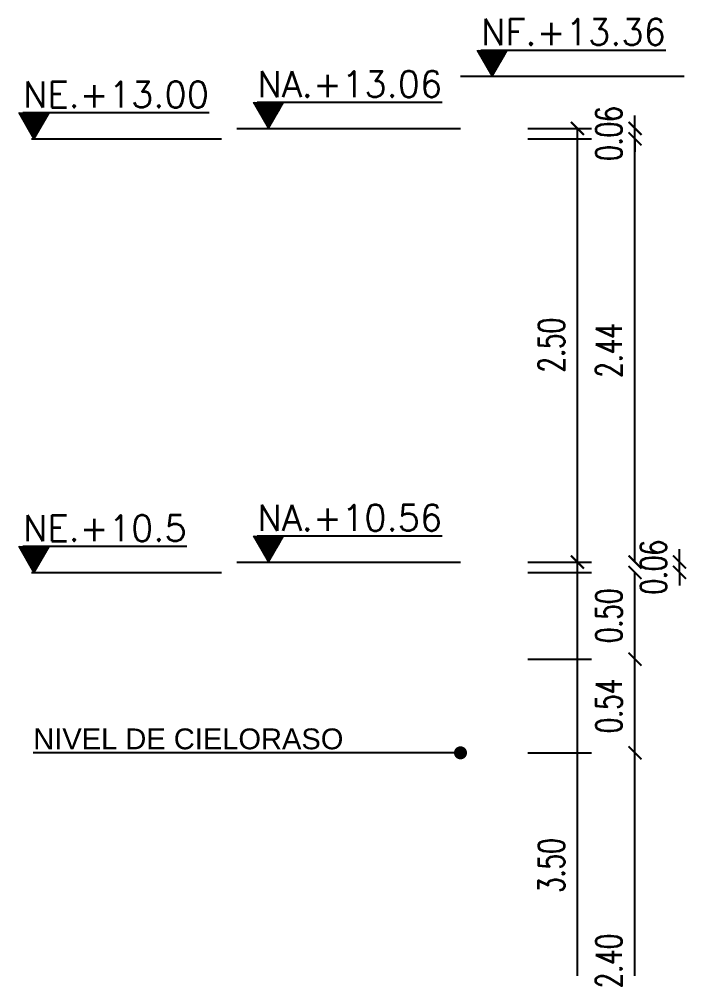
# Model space of a CAD drawing. Header units: millimetres. Extents: x 2056 to 4470, y 1400 to 3101.
# Drawn here: x 2112.52 to 2116.38, y 1415.55 to 1421.02 of the extents above; entities that cross this region are included whole.
import ezdxf

# ---------------------------------------------------------------- set-up
doc = ezdxf.new("R2010")
doc.units = ezdxf.units.MM
doc.linetypes.add('HIDDEN', pattern=[9.525, 6.35, -3.175])
for name, color, linetype in [('A-252', 252, 'Continuous'), ('A-ANNO', 40, 'Continuous'), ('A-PROY', 15, 'HIDDEN')]:
    doc.layers.add(name, color=color, linetype=linetype)
doc.styles.add('COTAS', font='romans.shx', dxfattribs={"width": 0.7})
doc.styles.add('NUEVO', font='SIMPLEX')
doc.styles.add('ROMAN', font='arial.ttf')
doc.dimstyles.new('DIM75', dxfattribs={"dimtxt": 0.15, "dimasz": 0.075, "dimexe": 0, "dimexo": 0, "dimgap": 0.075, "dimtad": 1, "dimzin": 1, "dimdsep": 46, "dimtxsty": 'COTAS', "dimblk": 'ARCHTICK', "dimcen": 0, "dimse1": 1, "dimse2": 1, "dimclrd": 8, "dimclre": 8, "dimclrt": 54, "dimaunit": 1, "dimazin": 0, "dimtfac": 1, "dimtix": 1, "dimtmove": 1, "dimatfit": 3, "dimldrblk": 'DOT', "dimfxl": 1, "dimtvp": 1.75, "dimtolj": 1, "dimtzin": 4, "dimarcsym": 0})

# ---------------------------------------------------------------- blocks, each defined once
blk = doc.blocks.new('NE-2')
for p, q in [((-0.000829, 0.0015), (-0.000829, 0.001435)), ((-0.000791, 0.0015), (-0.000791, 0.00137)), ((-0.000754, 0.0015), (-0.000754, 0.001305)), ((-0.000716, 0.0015), (-0.000716, 0.00124)), ((-0.000679, 0.0015), (-0.000679, 0.001175)), ((-0.000641, 0.0015), (-0.000641, 0.00111)), ((-0.000604, 0.0015), (-0.000604, 0.001045)), ((-0.000566, 0.0015), (-0.000566, 0.00098)), ((-0.000529, 0.0015), (-0.000529, 0.000915)), ((-0.000491, 0.0015), (-0.000491, 0.00085)), ((-0.000454, 0.0015), (-0.000454, 0.000786)), ((-0.000416, 0.0015), (-0.000416, 0.000721)), ((-0.000379, 0.0015), (-0.000379, 0.000656)), ((-0.000341, 0.0015), (-0.000341, 0.000591)), ((-0.000304, 0.0015), (-0.000304, 0.000526)), ((-0.000266, 0.0015), (-0.000266, 0.000461)), ((-0.000229, 0.0015), (-0.000229, 0.000396)), ((-0.000191, 0.0015), (-0.000191, 0.000331)), ((-0.000154, 0.0015), (-0.000154, 0.000266)), ((-0.000116, 0.0015), (-0.000116, 0.000201)), ((-0.000079, 0.0015), (-0.000079, 0.000136)), ((-0.000041, 0.0015), (-0.000041, 0.000071)), ((-0.000004, 0.0015), (-0.000004, 0.000006)), ((0.000034, 0.0015), (0.000034, 0.000059)), ((0.000071, 0.0015), (0.000071, 0.000124)), ((0.000109, 0.0015), (0.000109, 0.000189)), ((0.000146, 0.0015), (0.000146, 0.000254)), ((0.000184, 0.0015), (0.000184, 0.000319)), ((0.000221, 0.0015), (0.000221, 0.000384)), ((0.000259, 0.0015), (0.000259, 0.000449)), ((0.000296, 0.0015), (0.000296, 0.000514)), ((0.000334, 0.0015), (0.000334, 0.000578)), ((0.000371, 0.0015), (0.000371, 0.000643)), ((0.000409, 0.0015), (0.000409, 0.000708)), ((0.000446, 0.0015), (0.000446, 0.000773)), ((0.000484, 0.0015), (0.000484, 0.000838)), ((0.000521, 0.0015), (0.000521, 0.000903)), ((0.000559, 0.0015), (0.000559, 0.000968)), ((0.000596, 0.0015), (0.000596, 0.001033)), ((0.000634, 0.0015), (0.000634, 0.001098)), ((0.000671, 0.0015), (0.000671, 0.001163)), ((0.000709, 0.0015), (0.000709, 0.001228)), ((0.000746, 0.0015), (0.000746, 0.001293)), ((0.000784, 0.0015), (0.000784, 0.001358)), ((0.000821, 0.0015), (0.000821, 0.001423)), ((0.000859, 0.0015), (0.000859, 0.001488))]:
    blk.add_line(p, q)
blk.add_lwpolyline([(-0.000866, 0.0015), (0, 0), (0.000866, 0.0015)])
at = {"style": 'NUEVO', "flags": 4}
blk.add_attdef('NE.', (-0.000641, 0.0018), '', height=0.0015, dxfattribs=at)
blk = doc.blocks.new('_ArchTick')
at = {"color": 0, "linetype": 'ByBlock', "const_width": 0.15}
blk.add_lwpolyline([(-0.5, -0.5), (0.5, 0.5)], dxfattribs=at)
blk = doc.blocks.new('_Dot')
at = {"color": 0, "linetype": 'ByBlock', "lineweight": -2}
blk.add_line((-0.5, 0), (-1, 0), dxfattribs=at)
at = {"color": 0, "linetype": 'ByBlock', "const_width": 0.5}
blk.add_lwpolyline([(-0.25, 0, 1), (0.25, 0, 1)], format="xyb", close=True, dxfattribs=at)
blk = doc.blocks.new('*D210')
at = {"color": 8, "lineweight": -2, "transparency": 16777216}
blk.add_line((2.3848, 7.06), (2.3848, 9.46), dxfattribs=at)
at = {"color": 8, "lineweight": -2, "transparency": 16777216, "xscale": 0.075, "yscale": 0.075, "zscale": 0.075}
for p, rotation in [((2.3848, 9.46), 90), ((2.3848, 7.06), 270)]:
    blk.add_blockref('_ArchTick', p, dxfattribs=dict(at, rotation=rotation))
at = {"color": 54, "transparency": 16777216, "insert": (2.2348, 8.26), "char_height": 0.15, "attachment_point": 5, "rotation": 90, "style": 'COTAS'}
blk.add_mtext('\\A1;2.40', dxfattribs=at)
blk = doc.blocks.new('*D211')
at = {"color": 8, "lineweight": -2, "transparency": 16777216}
blk.add_line((2.3848, 9.46), (2.3848, 10), dxfattribs=at)
at = {"color": 8, "lineweight": -2, "transparency": 16777216, "xscale": 0.075, "yscale": 0.075, "zscale": 0.075}
for p, rotation in [((2.3848, 10), 90), ((2.3848, 9.46), 270)]:
    blk.add_blockref('_ArchTick', p, dxfattribs=dict(at, rotation=rotation))
at = {"color": 54, "transparency": 16777216, "insert": (2.2348, 9.73), "char_height": 0.15, "attachment_point": 5, "rotation": 90, "style": 'COTAS'}
blk.add_mtext('\\A1;0.54', dxfattribs=at)
blk = doc.blocks.new('*D212')
at = {"color": 8, "lineweight": -2, "transparency": 16777216}
blk.add_line((2.3848, 10), (2.3848, 10.5), dxfattribs=at)
at = {"color": 8, "lineweight": -2, "transparency": 16777216, "xscale": 0.075, "yscale": 0.075, "zscale": 0.075}
for p, rotation in [((2.3848, 10.5), 90), ((2.3848, 10), 270)]:
    blk.add_blockref('_ArchTick', p, dxfattribs=dict(at, rotation=rotation))
at = {"color": 54, "transparency": 16777216, "insert": (2.2348, 10.25), "char_height": 0.15, "attachment_point": 5, "rotation": 90, "style": 'COTAS'}
blk.add_mtext('\\A1;0.50', dxfattribs=at)
blk = doc.blocks.new('*D204')
at = {"color": 8, "lineweight": -2, "transparency": 16777216}
for p, q in [((2.6418, 10.56), (2.6418, 10.635)), ((2.6418, 10.5), (2.6418, 10.56)), ((2.6418, 10.5), (2.6418, 10.425))]:
    blk.add_line(p, q, dxfattribs=at)
at = {"color": 8, "lineweight": -2, "transparency": 16777216, "xscale": 0.075, "yscale": 0.075, "zscale": 0.075}
for p, rotation in [((2.6418, 10.56), 270), ((2.6418, 10.5), 90)]:
    blk.add_blockref('_ArchTick', p, dxfattribs=dict(at, rotation=rotation))
at = {"color": 54, "transparency": 16777216, "insert": (2.4918, 10.53), "char_height": 0.15, "attachment_point": 5, "rotation": 90, "style": 'COTAS'}
blk.add_mtext('\\A1;0.06', dxfattribs=at)
blk = doc.blocks.new('*D213')
at = {"color": 8, "lineweight": -2, "transparency": 16777216}
blk.add_line((2.3848, 10.56), (2.3848, 13), dxfattribs=at)
at = {"color": 8, "lineweight": -2, "transparency": 16777216, "xscale": 0.075, "yscale": 0.075, "zscale": 0.075}
for p, rotation in [((2.3848, 13), 90), ((2.3848, 10.56), 270)]:
    blk.add_blockref('_ArchTick', p, dxfattribs=dict(at, rotation=rotation))
at = {"color": 54, "transparency": 16777216, "insert": (2.2348, 11.78), "char_height": 0.15, "attachment_point": 5, "rotation": 90, "style": 'COTAS'}
blk.add_mtext('\\A1;2.44', dxfattribs=at)
blk = doc.blocks.new('*D214')
at = {"color": 8, "lineweight": -2, "transparency": 16777216}
for p, q in [((2.3848, 13.06), (2.3848, 13.135)), ((2.3848, 13), (2.3848, 13.06)), ((2.3848, 13), (2.3848, 12.925))]:
    blk.add_line(p, q, dxfattribs=at)
at = {"color": 8, "lineweight": -2, "transparency": 16777216, "xscale": 0.075, "yscale": 0.075, "zscale": 0.075}
for p, rotation in [((2.3848, 13.06), 270), ((2.3848, 13), 90)]:
    blk.add_blockref('_ArchTick', p, dxfattribs=dict(at, rotation=rotation))
at = {"color": 54, "transparency": 16777216, "insert": (2.2348, 13.03), "char_height": 0.15, "attachment_point": 5, "rotation": 90, "style": 'COTAS'}
blk.add_mtext('\\A1;0.06', dxfattribs=at)
blk = doc.blocks.new('*D205')
at = {"color": 8, "lineweight": -2, "transparency": 16777216}
blk.add_line((2.0524, 7.06), (2.0524, 10.56), dxfattribs=at)
at = {"color": 8, "lineweight": -2, "transparency": 16777216, "xscale": 0.075, "yscale": 0.075, "zscale": 0.075}
for p, rotation in [((2.0524, 10.56), 90), ((2.0524, 7.06), 270)]:
    blk.add_blockref('_ArchTick', p, dxfattribs=dict(at, rotation=rotation))
at = {"color": 54, "transparency": 16777216, "insert": (1.9024, 8.81), "char_height": 0.15, "attachment_point": 5, "rotation": 90, "style": 'COTAS'}
blk.add_mtext('\\A1;3.50', dxfattribs=at)
blk = doc.blocks.new('*D217')
at = {"color": 8, "lineweight": -2, "transparency": 16777216}
blk.add_line((2.0524, 10.56), (2.0524, 13.06), dxfattribs=at)
at = {"color": 8, "lineweight": -2, "transparency": 16777216, "xscale": 0.075, "yscale": 0.075, "zscale": 0.075}
for p, rotation in [((2.0524, 13.06), 90), ((2.0524, 10.56), 270)]:
    blk.add_blockref('_ArchTick', p, dxfattribs=dict(at, rotation=rotation))
at = {"color": 54, "transparency": 16777216, "insert": (1.9024, 11.81), "char_height": 0.15, "attachment_point": 5, "rotation": 90, "style": 'COTAS'}
blk.add_mtext('\\A1;2.50', dxfattribs=at)
blk = doc.blocks.new('NIVELES')
for points in [[(1.3783, 13.36), (2.6685, 13.36)], [(0.0881, 13.06), (1.3783, 13.06)], [(-1.0966, 13), (0, 13)], [(0.0881, 10.56), (1.3783, 10.56)], [(-1.0966, 10.5), (0, 10.5)]]:
    blk.add_lwpolyline(points)
at = {"layer": 'A-PROY', "ltscale": 0.5}
for points in [[(1.766, 13.06), (2.1335, 13.06)], [(1.766, 13), (2.1335, 13)], [(1.766, 10.56), (2.1335, 10.56)], [(1.766, 10.5), (2.1335, 10.5)], [(1.766, 10), (2.1335, 10)], [(1.766, 9.46), (2.1335, 9.46)]]:
    blk.add_lwpolyline(points, dxfattribs=at)
at = {"xscale": 100, "yscale": 100, "zscale": 100}
for p, values in [((1.5604, 13.3605), {'NE.': '%%UNF.+13.36%%U'}), ((0.2703, 13.0605), {'NE.': '%%UNA.+13.06%%U'}), ((-1.0814, 13.0005), {'NE.': '%%UNE.+13.00%%U'}), ((0.2703, 10.5605), {'NE.': '%%UNA.+10.56%%U'}), ((-1.0814, 10.5005), {'NE.': '%%UNE.+10.5%%U'})]:
    blk.add_blockref('NE-2', p, dxfattribs=at).add_auto_attribs(values)
at = {"style": 'ROMAN'}
blk.add_text('NIVEL DE CIELORASO', height=0.12, dxfattribs=at).set_placement((-1.0855, 9.4805))
at = {"layer": 'A-ANNO', "lineweight": 9, "style": 'ROMAN'}
blk.add_text('ANOTACIÓN', height=0.0006, dxfattribs=at).set_placement((-1.0966, 9.66))
for base, p1, p2, picture, middle in [((2.3848, 13.06), (2.1335, 13), (3.3993, 13.06), '*D214', (2.2348, 13.03)), ((2.0524, 13.06), (1.766, 10.56), (1.766, 13.06), '*D217', (1.9024, 11.81)), ((2.3848, 13), (2.1335, 10.56), (2.1335, 13), '*D213', (2.2348, 11.78)), ((2.6418, 10.56), (2.3905, 10.5), (2.3905, 10.56), '*D204', (2.4918, 10.53)), ((2.0524, 10.56), (2.1335, 7.06), (2.1335, 10.56), '*D205', (1.9024, 8.81)), ((2.3848, 10.5), (2.1335, 10), (2.1335, 10.5), '*D212', (2.2348, 10.25)), ((2.3848, 10), (2.1335, 9.46), (2.1335, 10), '*D211', (2.2348, 9.73)), ((2.3848, 9.46), (2.1335, 7.06), (2.1335, 9.46), '*D210', (2.2348, 8.26))]:
    dim = blk.add_linear_dim(base=base, p1=p1, p2=p2, angle=90, dimstyle='DIM75')
    dim.commit()
    dim.dimension.update_dxf_attribs({"geometry": picture, "text_midpoint": middle})
blk.add_leader([(1.3783, 9.46), (-1.0855, 9.46)], dimstyle='DIM75', override={"dimgap": 0.075, "dimtad": 0})
blk = doc.blocks.new('fachada lateral 2')
at = {"layer": 'A-252', "rotation": 270}
blk.add_blockref('NIVELES', (0, 0), dxfattribs=at)

msp = doc.modelspace()

# ---------------------------------------------------------------- block references
at = {"rotation": 90}
msp.add_blockref('fachada lateral 2', (2113.6916, 1407.3313), dxfattribs=at)

doc.saveas('drawing.dxf')
